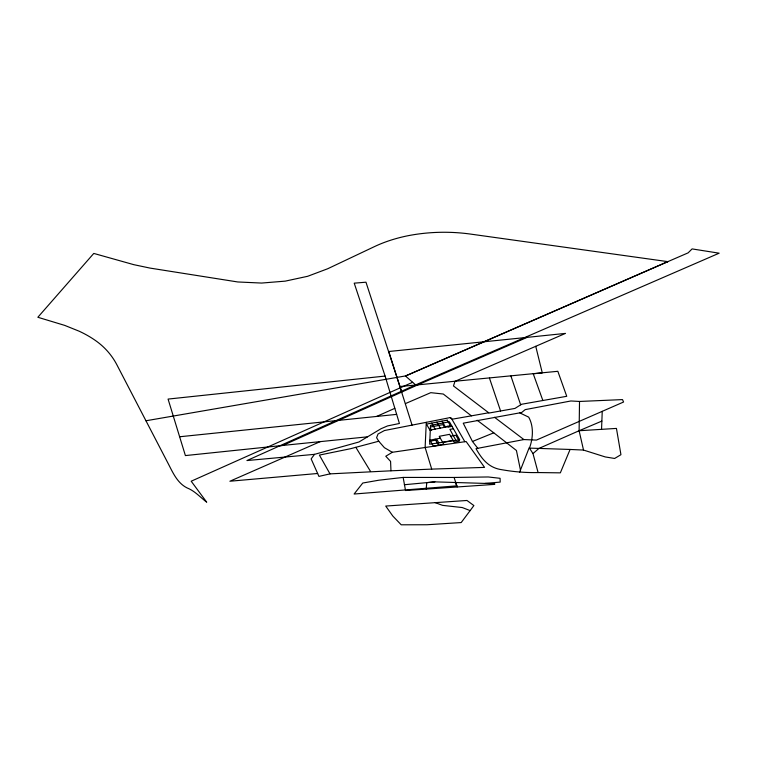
<?xml version="1.0" encoding="UTF-8"?>
<svg xmlns="http://www.w3.org/2000/svg" width="757" height="757" viewBox="0 0 757 757"><rect width="100%" height="100%" fill="white"/><g stroke="black" fill="none" stroke-linecap="round" stroke-linejoin="round"><path stroke-width="1.14" d="M538.095 472.557C526.068 472.803 514.117 471.866 502.279 469.785C489.117 468.081 482.171 459.679 476.002 448.646L523.901 439.562L536.429 440.091L623.579 402.014L622.5 399.592L579.521 401.456L579.114 430.742L583.515 450.065L605.25 456.935L614.637 458.468L620.939 454.692L616.444 428.415L579.114 430.742L538.927 448.437L532.985 453.575L538.095 472.557L560.341 472.851L570.087 449.459L583.515 450.065M601.55 429.134L602.241 411.363M464.845 441.71L451.569 418.593L450.273 417.561L426.286 422.33L425.122 447.453L431.717 469.113L484.556 467.391L466.123 441.53L392.334 452.279L385.777 456.244L390.574 461.382L390.972 470.807L431.717 469.113M426.191 489.06L426.759 482.644L434.897 481.868L494.709 483.714L494.69 484.376L405.534 490.527L403.15 477.421L378.897 480.203L362.773 483.023L354.106 494.028L456.736 485.852L457.19 486.921L454.096 477.459L403.15 477.421M519.633 472.198L529.19 447.728L532.985 453.575M401.759 392.05L365.972 282.2L354.219 283.165L385.105 376.068L399.412 423.494L387.546 425.926L380.97 428.755L358.95 441.993L314.505 454.351L311.146 458.903L318.934 476.399L330.005 473.873L390.972 470.807M470.154 510.597L473.882 505.562L466.974 500.472L385.72 506.064L392.798 516.028L401.21 524.8L427.043 524.752L461.183 522.567L470.154 510.597L462.272 507.55L442.571 505.364L435.275 502.648M524.27 337.669L565.507 333.392L454.957 381.358L453.481 385.956L489.031 413.038L514.978 408.42L521.516 404.276L566.738 396.299L557.833 371.299L415.167 385.105L246.933 460.559L314.515 454.342M412.641 382.294L191.19 481.215L206.718 502.184C200.283 497.34 194.928 491 187.083 487.915C177.252 483.013 172.833 472.5 168.035 463.284L116.843 364.723C112.206 355.837 105.564 348.059 97.558 342.041A110.38 63.73 0 0 0 79.135 331.197L64.733 325.396L37.85 317.268L93.773 253.425L133.828 264.676L150.085 268.101L237.764 281.964L261.6 283.061L285.266 281.131L307.673 276.286L327.686 268.754L374.63 246.527A109.718 63.342 0 0 1 407.493 235.824C427.951 231.784 449.033 231.207 469.7 233.97L667.854 261.638L688.132 252.857L692.097 248.911L719.15 253.188L415.167 385.105M426.286 422.33L412.063 425.112L388.786 351.503L527.08 337.385L417.798 384.859L282.806 445.428L185.399 455.582L168.073 399.081L385.105 376.068M320.561 441.473L229.891 481.234L317.637 473.485M376.626 416.445L394.804 408.335M405.478 376.002L667.854 261.638L405.478 376.002L415.612 384.906M405.43 403.595L430.771 392.665L443.28 394.028L471.393 415.848L488.691 412.773M579.114 430.742L601.862 421.081M579.521 401.456L570.882 400.973L525.197 409.622L521.639 412.518L463.237 423.191L472.463 441.473L493.772 432.824L516.425 450.481L520.466 470.078M330.005 473.873L319.397 455.089L350.51 448.721L378.746 441.227L384.414 447.699L392.334 452.279M412.063 425.112L384.48 430.525L378.036 433.998L376.598 437.716L378.746 441.227M430.44 427.014L442.902 424.63L444.245 426.957L451.56 425.557M430.279 430.515L431.566 430.269L430.392 428.216M452.024 426.352L448.182 427.09L447.718 426.295M440.309 438.18L429.919 440.167L433.364 446.166L443.744 444.179L439.23 436.316L449.62 434.329L454.134 442.183L459.319 441.189L455.875 435.199L450.689 436.193M429.787 441.255L437.073 439.855L438.805 442.873M442.675 442.315L453.055 440.319M471.393 415.848L452.308 419.189L450.273 417.561M145.959 420.769L405.771 375.888M453.443 428.831L449.904 429.342L455.903 440.404M280.071 445.712L367.41 436.836M179.844 436.742L396.621 414.382M404.342 484.735L434.897 481.868M399.999 386.496L417.798 384.859M485.038 483.411L500.188 482.105L500.093 478.31L488.237 476.967L454.096 477.459M570.087 449.459L529.436 448.106C532.9 439.003 534.063 426.598 528.679 417.126L519.737 412.849M494.52 417.287L523.901 439.562M477.137 420.23L493.772 432.824M472.463 441.473L477.79 448.305M355.847 447.33L370.552 471.469M442.041 421.138L445.485 427.137M436.855 422.132L440.3 428.131M431.66 423.125L435.105 429.124M435.114 439.174L438.558 445.173M455.288 482.474L456.736 485.852M542.864 400.519L533.24 373.778L542.286 372.898L535.748 346.327M510.918 376.002L520.665 404.825M489.467 378.131L500.576 410.985M430.515 425.396L429.654 444.189L459.764 439.836L449.393 421.781L430.515 425.396M447.236 420.144L426.475 424.119L429.91 430.118L450.68 426.144L447.236 420.144"/></g></svg>
